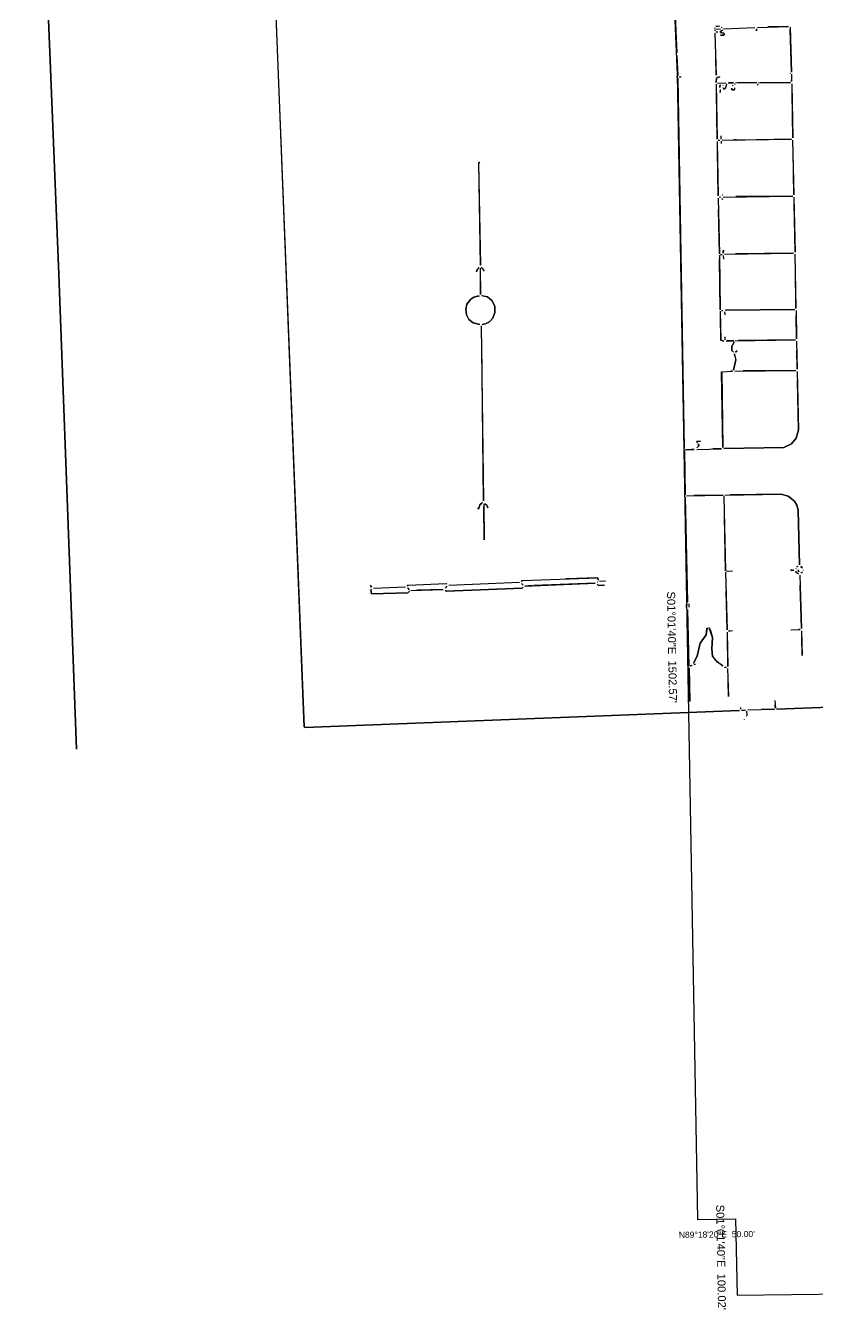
# Model space of a CAD drawing. Extents: x -824 to 3646, y -2354 to 474.
# Drawn here: x -824 to 215, y -2350 to -666 of the extents above; entities that cross this region are included whole.
import ezdxf
from ezdxf.enums import TextEntityAlignment as Align

# ---------------------------------------------------------------- set-up
doc = ezdxf.new("R2010")
doc.units = 0
doc.linetypes.add('ROT_-88.97', pattern=[0])
doc.linetypes.add('ROT_0.68', pattern=[0])
for name, color, linetype in [('BOUNDARY', 7, 'CONTINUOUS'), ('DIM-LABELS', 3, 'CONTINUOUS'), ('RASTER_VECTOR_LINEWORK', 5, 'CONTINUOUS')]:
    doc.layers.add(name, color=color, linetype=linetype)
doc.styles.get("Standard").update_dxf_attribs({"font": 'Arial'})

msp = doc.modelspace()

# ---------------------------------------------------------------- linework, layer by layer
at = {"layer": 'BOUNDARY'}
for p, q in [((0, 0), (30.6966, -730.0154)), ((30.6966, -730.0154), (57.6431, -2232.344)), ((57.6431, -2232.344), (107.6395, -2231.749)), ((107.6395, -2231.749), (109.4332, -2331.7549)), ((109.4332, -2331.7549), (695.9004, -2324.7753))]:
    msp.add_line(p, q, dxfattribs=at)
at = {"layer": 'RASTER_VECTOR_LINEWORK'}
for points in [[(1721.2789, 152.1873), (1737.9487, -259.461), (1737.3086, -279.4819), (1738.6236, -333.4076), (1744.2749, -430.133), (1786.2193, -1500.4785), (1785.2643, -1501.5191), (161.4286, -1562.7229), (1785.2643, -1501.5191), (1786.2193, -1500.4785), (1762.1462, -904.7089), (1744.2749, -430.133), (1738.6236, -333.4076), (1737.3086, -279.4819), (1737.9487, -259.461), (1724.4698, 77.8488)], [(-824.2728, 126.3953), (-811.1557, -237.4213), (-780.7714, -991.8675), (-757.5162, -1615.163), (-780.7714, -991.8675), (-811.1557, -237.4213), (-822.8166, 92.4691)], [(-517.0229, -126.3286), (-458.8735, -1585.8497), (-457.8328, -1586.8047), (112.5135, -1564.3227), (-457.8328, -1586.8047), (-458.8735, -1585.8497), (-508.2855, -329.8862)], [(8.4922, -212.2357), (30.4984, -701.6292), (19.4996, -468.6784)], [(80.0601, -668.512), (80.1029, -669.5099)], [(80.1885, -671.5055), (80.2314, -672.5034)], [(83.9657, -666.345), (81.4926, -666.951), (86.9592, -666.2166)], [(81.6425, -670.4434), (87.6295, -670.1865)], [(90.6872, -671.5547), (88.2354, -672.6596), (87.8222, -674.6767), (92.3553, -675.4818), (92.9398, -677.456), (91.9848, -678.4967), (87.9721, -678.1691), (91.9848, -678.4967), (92.9398, -677.456), (92.3553, -675.4818), (87.8222, -674.6767), (87.7579, -673.18), (89.7322, -672.5954)], [(89.0191, -667.6276), (89.062, -668.6255)], [(91.6208, -670.0151), (133.0308, -668.2377)], [(135.1121, -670.1477), (135.2192, -672.6423), (135.1335, -670.6466)], [(136.5232, -668.0878), (176.9568, -666.852), (149.9939, -667.5096)], [(178.9953, -667.7642), (181.0234, -726.6577), (179.1023, -670.2588)], [(80.3599, -675.4969), (82.2381, -730.8979), (81.7519, -707.9264)], [(81.7924, -673.9359), (84.287, -673.8288)], [(30.6483, -705.1216), (31.7619, -731.0652)], [(29.8305, -732.6476), (30.3294, -732.6262)], [(31.9118, -734.5576), (40.276, -1220.5379), (32.0403, -737.5511)], [(33.3443, -732.9966), (36.3378, -732.8681)], [(82.3665, -733.8914), (82.146, -740.3987), (82.4094, -734.8892)], [(83.6856, -741.3323), (94.6617, -740.8612)], [(83.8205, -732.8293), (84.8611, -733.7843), (86.8354, -733.1997), (84.8611, -733.7843)], [(97.6552, -740.7327), (104.6615, -740.9318), (99.152, -740.6684)], [(107.655, -740.8033), (135.6371, -740.6019), (110.1496, -740.6962)], [(137.6327, -740.5162), (179.6273, -740.713), (139.6284, -740.4305)], [(179.5909, -728.2187), (179.1134, -728.739)], [(181.1518, -729.6512), (181.0598, -739.152), (181.366, -734.6403)], [(82.2317, -742.3944), (83.3412, -814.8228), (82.6814, -752.8716)], [(87.2851, -743.677), (86.9361, -747.1908), (86.8076, -744.1973)], [(87.5421, -749.664), (87.2145, -753.6767), (87.5849, -750.6618)], [(91.2978, -744.0046), (90.8203, -744.5249)], [(95.7238, -742.3151), (94.4626, -747.8674), (93.5076, -748.9081), (91.4906, -748.4948), (91.4477, -747.497), (92.0109, -748.9723), (93.5076, -748.9081), (95.8309, -744.8097)], [(105.9377, -747.3749), (106.0448, -749.8694), (102.032, -749.5418), (102.4667, -748.0237), (102.5524, -750.0193), (106.0448, -749.8694), (106.458, -747.8524)], [(104.2911, -743.9467), (103.3361, -744.9874)], [(106.2225, -742.3643), (106.2439, -742.8632)], [(136.6992, -742.0558), (136.2859, -744.0729), (136.742, -743.0536)], [(181.1883, -742.1455), (182.7325, -813.0558), (181.6595, -753.1216)], [(83.4697, -817.8163), (84.5365, -889.2469), (83.9623, -829.2914)], [(84.9022, -816.2553), (86.8979, -816.1697)], [(88.1591, -810.6173), (88.3304, -814.6087)], [(88.4589, -817.6022), (88.5874, -820.5957)], [(89.8914, -816.0412), (180.8011, -814.6382), (112.3854, -816.0753), (105.3578, -815.3773)], [(182.3621, -816.0707), (183.9492, -887.9788), (182.9617, -830.0403)], [(-228.7722, -844.7144), (-229.6844, -846.7529), (-227.4589, -980.1133), (-229.2497, -845.2347)], [(84.6649, -892.2404), (86.2948, -965.1463), (85.3074, -907.2079)], [(86.0974, -890.6794), (88.0931, -890.5938)], [(89.6541, -892.0263), (90.2387, -894.0005), (89.6969, -893.0241)], [(90.4806, -887.9921), (90.0031, -888.5124)], [(91.108, -890.9642), (182.5167, -889.5398), (108.0712, -890.2361)], [(184.0777, -890.9723), (185.6647, -962.8804), (184.3989, -898.456)], [(86.3805, -967.142), (87.4472, -1038.5726), (86.5732, -971.6322)], [(87.8344, -966.0799), (89.8301, -965.9943)], [(91.5902, -960.4205), (91.2626, -964.4333), (91.1127, -960.9409)], [(91.3911, -967.4268), (91.6052, -972.4159)], [(92.8236, -965.8658), (183.7333, -964.4628), (107.2921, -965.2447)], [(185.2943, -965.8953), (186.8385, -1036.8056), (186.0224, -982.8584)], [(-229.3261, -983.1925), (-231.7136, -985.7941), (-232.5829, -988.8304), (-231.7136, -985.7941)], [(-227.7865, -984.126), (-227.3067, -1018.5941), (-227.3153, -995.1022)], [(-226.354, -982.5651), (-222.626, -987.9032), (-224.2727, -984.4751)], [(-229.737, -1020.1979), (-236.1586, -1021.973), (-240.0429, -1024.6389), (-245.2526, -1031.3604), (-246.4495, -1038.4095), (-245.6508, -1045.3729), (-242.4003, -1051.2314), (-236.6981, -1055.985), (-228.1094, -1058.1155), (-236.6981, -1055.985), (-242.4003, -1051.2314), (-245.6508, -1045.3729), (-246.4495, -1038.4095), (-245.2526, -1031.3604), (-240.0429, -1024.6389), (-236.1586, -1021.973), (-228.7392, -1020.155)], [(-225.7457, -1020.0266), (-218.1763, -1021.701), (-211.9537, -1026.9321), (-208.639, -1034.2873), (-208.2963, -1042.27), (-210.9686, -1049.8822), (-215.2661, -1054.5652), (-220.6471, -1057.2953), (-225.1159, -1057.987), (-220.6471, -1057.2953), (-215.2661, -1054.5652), (-210.9686, -1049.8822), (-208.2963, -1042.27), (-208.639, -1034.2873), (-211.9537, -1026.9321), (-218.1763, -1021.701), (-225.2253, -1020.5041)], [(87.5329, -1040.5683), (88.1626, -1078.5287), (92.2182, -1079.8541), (88.1626, -1078.5287), (87.8113, -1047.0542)], [(88.9868, -1039.5062), (90.9825, -1039.4205)], [(93.0638, -1041.3305), (93.2351, -1045.3219)], [(93.9759, -1039.292), (185.406, -1038.3665), (94.9738, -1039.2492)], [(186.967, -1039.799), (187.5539, -1076.7616), (187.2454, -1046.2849)], [(-226.5484, -1059.548), (-223.1833, -1289.3276), (-225.5633, -1082.4981)], [(93.4794, -1074.3018), (93.6507, -1078.2931)], [(97.1859, -1079.1411), (95.2117, -1079.7256), (105.19, -1079.2973), (97.6848, -1079.1196)], [(105.7531, -1080.7727), (102.5177, -1086.9096), (102.7319, -1091.8987), (104.8346, -1094.3076), (102.7319, -1091.8987), (102.5177, -1086.9096), (105.796, -1081.7705)], [(107.1856, -1079.2117), (186.1214, -1078.3226), (111.177, -1079.0403)], [(109.7595, -1092.5967), (107.3292, -1094.2005), (109.282, -1093.1171)], [(187.6824, -1079.7551), (188.2693, -1116.7177), (188.1749, -1091.2302)], [(105.9181, -1096.2605), (107.7575, -1104.1789), (104.8433, -1117.7995), (107.7575, -1104.1789), (107.6076, -1100.6865), (105.9823, -1097.7572)], [(89.4197, -1119.4612), (90.7093, -1219.3728), (88.9422, -1119.9815), (103.4108, -1119.3605), (101.3937, -1118.9472)], [(188.3978, -1119.7112), (190.1776, -1196.1096), (187.1563, -1207.2356), (180.9702, -1214.4988), (170.6857, -1219.4388), (92.2703, -1220.8053), (170.6857, -1219.4388), (180.9702, -1214.4988), (187.1563, -1207.2356), (190.1776, -1196.1096), (188.9117, -1131.6852)], [(106.4043, -1119.232), (186.8368, -1118.2787), (117.3804, -1118.7609)], [(57.374, -1211.3068), (56.4404, -1212.8464), (57.374, -1211.3068), (61.3653, -1211.1355), (57.8943, -1211.7843)], [(40.4045, -1223.5314), (41.3919, -1281.4699), (40.8328, -1233.5097)], [(41.837, -1221.9704), (53.3335, -1221.9768), (50.3185, -1221.6064)], [(57.5239, -1214.7992), (59.042, -1215.2339), (59.1277, -1217.2296), (56.7402, -1219.8312), (59.1277, -1217.2296), (58.5217, -1214.7564)], [(56.8259, -1221.8269), (89.2768, -1220.9338), (77.7803, -1220.9275)], [(-224.5944, -1291.3875), (-227.9583, -1294.5309), (-228.8062, -1298.0661), (-230.7162, -1300.1475), (-228.8062, -1298.0661), (-227.9583, -1294.5309), (-225.5494, -1292.4282)], [(-223.012, -1293.3189), (-222.4743, -1340.7801), (-222.8621, -1296.8113)], [(-221.5367, -1292.7557), (-218.935, -1295.1433), (-217.7873, -1298.5928), (-218.935, -1295.1433)], [(41.5204, -1284.4634), (44.4375, -1422.2926), (42.2057, -1300.4287)], [(42.9529, -1282.9024), (91.3905, -1281.8229), (52.9312, -1282.4741)], [(91.9537, -1283.2983), (94.1554, -1381.1714), (93.0887, -1309.7408)], [(93.3862, -1281.7373), (167.3114, -1280.5635), (176.4204, -1283.1715), (184.7028, -1289.8137), (187.9319, -1295.1733), (189.707, -1301.5949), (191.2941, -1373.503), (189.707, -1301.5949), (187.9319, -1295.1733), (184.7028, -1289.8137), (176.4204, -1283.1715), (167.3114, -1280.5635), (100.371, -1281.4375)], [(95.6736, -1381.6061), (103.6563, -1381.2634)], [(181.0738, -1379.9397), (179.5985, -1380.5029), (184.0888, -1380.3102), (182.5706, -1379.8755)], [(186.4977, -1378.2074), (186.5191, -1378.7063)], [(188.8638, -1375.1068), (187.9088, -1376.1475), (189.8616, -1375.064)], [(189.0565, -1379.5971), (190.6817, -1382.5263), (189.1207, -1381.0938)], [(192.8765, -1375.4344), (195.4567, -1377.323), (193.3754, -1375.413)], [(196.0627, -1379.7962), (196.0841, -1380.2951)], [(-322.3963, -1400.051), (-323.3513, -1401.0917), (-322.3963, -1400.051), (-272.5048, -1397.9095), (-271.4641, -1398.8645), (-272.5048, -1397.9095)], [(-268.9053, -1400.2541), (-176.1069, -1396.2709)], [(-172.7002, -1394.1253), (-173.6552, -1395.166), (-172.7002, -1394.1253), (-73.3946, -1390.3626), (-72.7672, -1393.3347), (-73.3946, -1390.3626), (-115.3249, -1391.6626)], [(-173.5481, -1397.6606), (-171.4454, -1400.0695), (-172.5075, -1398.6156)], [(-159.4286, -1400.5534), (-168.8866, -1401.4592), (-76.5872, -1397.4973), (-157.4329, -1400.4677)], [(-73.6579, -1395.8721), (-74.1354, -1396.3924)], [(-71.2062, -1394.7672), (-63.2235, -1394.4245)], [(94.2411, -1383.1671), (96.477, -1458.5462), (95.3119, -1408.1129)], [(186.1487, -1381.7212), (190.3113, -1385.5412), (186.1915, -1382.7191)], [(191.8723, -1386.9737), (193.8726, -1456.8648), (192.4505, -1400.4445)], [(195.1934, -1382.8325), (193.7609, -1384.3935), (194.7159, -1383.3528)], [(-371.8746, -1400.1755), (-370.2708, -1402.6058), (-371.8532, -1400.6744)], [(-370.1637, -1405.1004), (-371.1187, -1406.141), (-370.3843, -1411.6077), (-322.4669, -1410.0507), (-320.5569, -1407.9694), (-322.4669, -1410.0507), (-370.3843, -1411.6077), (-371.1187, -1406.141)], [(-367.712, -1403.9955), (-325.8031, -1402.1966)], [(-323.2442, -1403.5862), (-320.6426, -1405.9737), (-322.7453, -1403.5648)], [(-318.6041, -1406.8859), (-276.1748, -1405.5645), (-310.6214, -1406.5433)], [(-271.357, -1401.3591), (-273.7445, -1403.9607)], [(-273.6374, -1406.4553), (-272.0764, -1407.8878), (-172.7708, -1404.1251), (-171.3383, -1402.5641), (-172.7708, -1404.1251), (-272.0764, -1407.8878)], [(-74.0283, -1398.887), (-72.4673, -1400.3195), (-64.4847, -1399.9769), (-72.4673, -1400.3195)], [(43.5468, -1424.83), (43.2406, -1429.3417), (43.0693, -1425.3504)], [(44.3455, -1431.7934), (46.0396, -1506.1961), (44.4312, -1433.7891)], [(46.0413, -1424.7229), (46.2127, -1428.7143)], [(70.3835, -1456.1674), (68.7733, -1465.2335), (61.2403, -1476.0534), (56.9793, -1493.2307), (52.3756, -1502.4253), (56.9793, -1493.2307), (61.2403, -1476.0534), (68.7733, -1465.2335), (69.906, -1456.6877)], [(71.8588, -1455.6042), (74.5247, -1459.4884), (77.4262, -1468.8608), (76.5505, -1483.3936), (77.4777, -1493.3505), (80.6853, -1498.2111), (91.0063, -1505.7655), (83.8073, -1501.0761), (77.4777, -1493.3505), (76.5505, -1483.3936), (77.4262, -1468.8608), (72.8995, -1456.5592)], [(96.6055, -1461.5397), (97.5564, -1506.9838), (96.734, -1464.5332)], [(100.0336, -1459.893), (98.0594, -1460.4776), (103.526, -1459.7431)], [(179.9458, -1458.4622), (192.4401, -1458.4258), (190.423, -1458.0125)], [(194.0011, -1459.8583), (194.8942, -1492.3092), (194.3866, -1468.8388)], [(46.6456, -1508.6693), (47.5323, -1552.6167), (46.8598, -1513.6584)], [(49.5106, -1505.5473), (48.0353, -1506.1104), (50.5084, -1505.5045)], [(52.9388, -1503.9006), (54.9344, -1503.815)], [(93.0876, -1507.6755), (95.6036, -1508.0673), (94.0854, -1507.6326)], [(97.1646, -1509.4998), (98.229, -1545.9421), (97.8713, -1525.964)], [(113.8603, -1560.766), (113.946, -1562.7617)], [(115.507, -1564.1942), (120.4961, -1563.98)], [(122.0571, -1565.4125), (122.2927, -1570.9006), (121.3377, -1571.9413), (122.2927, -1570.9006)], [(123.4896, -1563.8515), (158.4352, -1562.8514), (141.4506, -1563.0806)], [(158.9404, -1551.3335), (159.8677, -1561.2904), (159.2188, -1557.8194)], [(119.0144, -1576.0397), (119.0359, -1576.5386)]]:
    msp.add_lwpolyline(points, dxfattribs=at)

# ---------------------------------------------------------------- texts
at = {"layer": 'DIM-LABELS', "linetype": 'ROT_-88.97'}
for s, p in [('S01%%d01\'40"E  1502.57\'', (24.1731, -1481.5384)), ('S01%%d01\'40"E  100.02\'', (88.5396, -2282.1106))]:
    msp.add_text(s, height=10.5, rotation=-88.97, dxfattribs=at).set_placement(p, align=Align.MIDDLE_CENTER)
at = {"layer": 'DIM-LABELS', "linetype": 'ROT_0.68'}
msp.add_text('N89%%d18\'20"E  50.00\'', height=8, rotation=0.68, dxfattribs=at).set_placement((82.8793, -2252.0451), align=Align.MIDDLE_CENTER)

doc.saveas('drawing.dxf')
